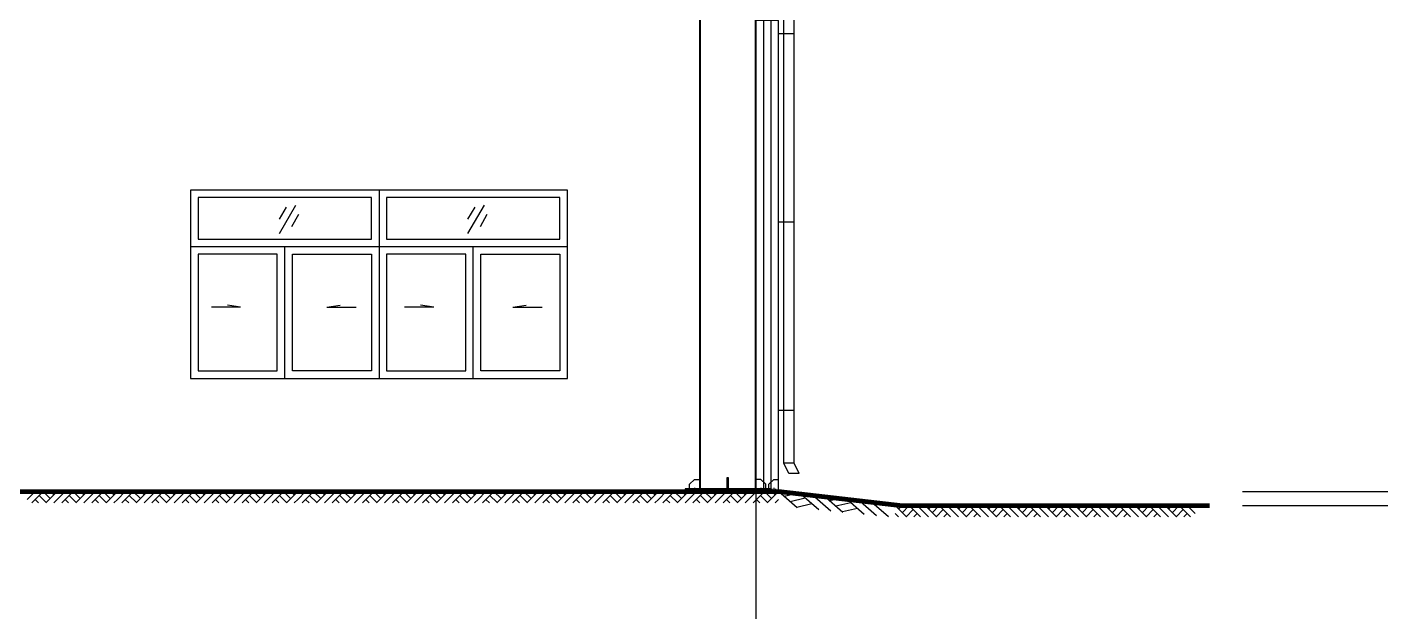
# Model space of a CAD drawing. Extents: x -266287 to 275962, y -324567 to 363765.
# Drawn here: x -99347 to -84908, y -228505 to -222298 of the extents above; entities that cross this region are included whole.
import ezdxf

# ---------------------------------------------------------------- set-up
doc = ezdxf.new("R2010")
doc.units = 0
doc.header["$LTSCALE"] = 1000
doc.layers.get('0').update_dxf_attribs({"linetype": 'CONTINUOUS'})
for name, color, linetype in [('AXIS', 3, 'CONTINUOUS'), ('E_WINDOW', 4, 'CONTINUOUS'), ('WINDOW', 4, 'CONTINUOUS')]:
    doc.layers.add(name, color=color, linetype=linetype)

# ---------------------------------------------------------------- blocks, each defined once
blk = doc.blocks.new('$LinePat$00000009')
for p, q in [((0, -210), (210, 0)), ((120, -300), (420, 0)), ((420, 0), (608, -188)), ((495, -300), (795, 0)), ((615, 0), (705, -90)), ((210, -210), (300, -300)), ((315, -105), (502, -293)), ((705, -300), (795, -210))]:
    blk.add_line(p, q)

msp = doc.modelspace()

# ---------------------------------------------------------------- linework, layer by layer
for p, q in [((-92202.91945, -227200.75636), (-92202.91945, -215101.56634)), ((-91622.91945, -215234.76635), (-91622.91945, -227200.75636)), ((-91612.91945, -215227.2736), (-91612.91945, -227200.75636)), ((-92212.91945, -215937.56636), (-92212.91945, -227200.75636)), ((-86449.64411, -227227.75743), (-84908.07931, -227227.75748)), ((-86449.64412, -227377.75744), (-84908.07932, -227377.7575))]:
    msp.add_line(p, q)
at = {"const_width": 50}
msp.add_lwpolyline([(-144272.96396, -227377.75636), (-141352.91945, -227377.75636), (-139852.91945, -227227.75636), (-91372.91945, -227227.75636), (-90072.91945, -227377.75636), (-86799.08671, -227377.75636)], dxfattribs=at)
at = {"layer": 'AXIS'}
for p, q in [((-91317.50853, -226925.73562), (-91317.41862, -215368.40921)), ((-91207.51893, -226925.73687), (-91207.47663, -215368.40921)), ((-91207.51953, -222368.38805), (-91372.91943, -222368.38805)), ((-91207.51953, -224368.38805), (-91372.91943, -224368.38805)), ((-91612.91943, -225326.22049), (-91612.91943, -232026.39259)), ((-91207.51953, -226368.38805), (-91372.91943, -226368.38805)), ((-91207.51953, -226925.73562), (-91317.50913, -226925.73438)), ((-91264.40903, -227036.96398), (-91317.50913, -226925.73438)), ((-91154.41943, -227036.96523), (-91207.51953, -226925.73562)), ((-91154.50367, -227036.78878), (-91264.49267, -227036.78878)), ((-91207.51953, -227037.83014), (-91207.51952, -227036.78878))]:
    msp.add_line(p, q, dxfattribs=at)
at = {"layer": 'E_WINDOW', "color": 252, "linetype": 'Continuous'}
for p, q in [((-95612.91943, -224027.75652), (-95612.91943, -226027.75636)), ((-96670.1493, -224336.02471), (-96593.67857, -224209.02893)), ((-96669.8306, -224487.54183), (-96494.83674, -224187.23166)), ((-94670.1493, -224336.02471), (-94593.67857, -224209.02893)), ((-94669.8306, -224487.54183), (-94494.83674, -224187.23166)), ((-96537.85231, -224413.11554), (-96465.06784, -224283.97173)), ((-94537.85231, -224413.11554), (-94465.06784, -224283.97173)), ((-97612.91943, -224627.75636), (-93612.91943, -224627.75636)), ((-96612.91943, -226027.75636), (-96612.91943, -224627.75636)), ((-94612.91943, -226027.75636), (-94612.91943, -224627.75636)), ((-97081.53603, -225271.97814), (-97392.66663, -225271.97814)), ((-97081.53603, -225271.97814), (-97222.82464, -225248.60017)), ((-96167.65415, -225271.97814), (-96026.36554, -225248.60017)), ((-96167.65415, -225271.97814), (-95856.52355, -225271.97814)), ((-95031.53603, -225271.97814), (-95342.66663, -225271.97814)), ((-95031.53603, -225271.97814), (-95172.82464, -225248.60017)), ((-94194.30283, -225271.97814), (-94053.01422, -225248.60017)), ((-94194.30283, -225271.97814), (-93883.17223, -225271.97814)), ((-92316.91946, -227150.75636), (-92264.91946, -227100.75636)), ((-92264.91946, -227100.75636), (-92212.91945, -227100.75636)), ((-91917.91945, -227200.75636), (-91917.91945, -227078.75636)), ((-91917.91945, -227078.75636), (-91907.91945, -227078.75636)), ((-91907.91945, -227078.75636), (-91907.91945, -227200.75636)), ((-91560.91945, -227100.75636), (-91612.91945, -227100.75636)), ((-91508.91945, -227150.75636), (-91560.91945, -227100.75636)), ((-91476.91943, -227150.75621), (-91424.91943, -227100.75621)), ((-92362.91947, -227200.75636), (-92362.91947, -227227.75636)), ((-91462.91944, -227200.75636), (-92362.91947, -227200.75636)), ((-92316.91946, -227200.75636), (-92316.91946, -227150.75636)), ((-92282.91946, -227200.75636), (-92282.91946, -227227.75636)), ((-92264.91946, -227187.25636), (-92264.91946, -227241.25636)), ((-92246.91945, -227200.75636), (-92246.91945, -227227.75636)), ((-91578.91945, -227200.75636), (-91578.91945, -227227.75636)), ((-91560.91945, -227187.25636), (-91560.91945, -227241.25636)), ((-91542.91945, -227200.75636), (-91542.91945, -227227.75636)), ((-91508.91945, -227200.75621), (-91508.91945, -227150.75621)), ((-91508.91945, -227200.75636), (-91508.91945, -227150.75636)), ((-91476.91943, -227200.75621), (-91476.91943, -227150.75621)), ((-91462.91944, -227227.75621), (-91462.91944, -227200.75621)), ((-91462.91944, -227227.75636), (-91462.91944, -227200.75636)), ((-91442.91943, -227200.75621), (-91442.91943, -227227.75621)), ((-91372.91943, -227227.75621), (-89872.91943, -227377.7562)), ((-89788.91159, -227377.7562), (-89688.91159, -227377.7562))]:
    msp.add_line(p, q, dxfattribs=at)
at = {"layer": 'E_WINDOW', "color": 4, "linetype": 'Continuous'}
for p, q in [((-91424.91943, -227100.75621), (-91372.91943, -227100.75621)), ((-91424.91943, -227187.25621), (-91424.91943, -227241.25621)), ((-91406.91943, -227200.75621), (-91406.91943, -227227.75621)), ((-91175.60861, -227400.77708), (-91372.91943, -227227.75621)), ((-91176.0759, -227247.44056), (-91313.72619, -227279.66247)), ((-90947.23396, -227423.61456), (-91149.97293, -227245.83377)), ((-91089.90056, -227298.51093), (-91249.60017, -227335.89426)), ((-91020.84178, -227359.06823), (-91180.54138, -227396.45156)), ((-90819.34416, -227436.40354), (-91016.655, -227263.38265)), ((-90691.45436, -227449.19252), (-90892.18504, -227273.17279)), ((-90691.92166, -227295.85598), (-90829.57195, -227328.07789)), ((-90605.74633, -227346.92635), (-90765.44594, -227384.30968)), ((-90463.07973, -227472.02998), (-90665.8187, -227294.24919)), ((-90335.18993, -227484.81896), (-90532.50077, -227311.79807)), ((-90207.30013, -227497.60794), (-90408.03081, -227321.58821)), ((-90536.68755, -227407.48365), (-90696.38715, -227444.86698))]:
    msp.add_line(p, q, dxfattribs=at)
at = {"layer": 'E_WINDOW', "color": 252, "linetype": 'Continuous'}
for points in [[(-97612.91943, -226027.75636), (-93612.91943, -226027.75636), (-93612.91943, -224027.75652), (-97612.91943, -224027.75652)], [(-95692.91943, -224107.75636), (-97532.91943, -224107.75636), (-97532.91943, -224547.75636), (-95692.91943, -224547.75636)], [(-93692.91943, -224107.75636), (-95532.91943, -224107.75636), (-95532.91943, -224547.75636), (-93692.91943, -224547.75636)], [(-96692.91943, -224707.75636), (-97532.91943, -224707.75636), (-97532.91943, -225947.75636), (-96692.91943, -225947.75636)], [(-96532.91943, -224707.75636), (-95692.91943, -224707.75636), (-95692.91943, -225947.75636), (-96532.91943, -225947.75636)], [(-94692.91943, -224707.75636), (-95532.91943, -224707.75636), (-95532.91943, -225947.75636), (-94692.91943, -225947.75636)], [(-94532.91943, -224707.75636), (-93692.91943, -224707.75636), (-93692.91943, -225947.75636), (-94532.91943, -225947.75636)]]:
    msp.add_lwpolyline(points, close=True, dxfattribs=at)
at = {"layer": 'WINDOW'}
msp.add_lwpolyline([(-91372.91946, -222227.75652), (-91612.91946, -222227.75652), (-91612.91944, -227227.75636), (-91372.91944, -227227.75636), (-91372.91946, -222227.75652)], dxfattribs=at)
msp.add_lwpolyline([(-91452.91946, -222227.75652), (-91532.91946, -222227.75652), (-91532.91944, -227227.75636), (-91452.91944, -227227.75636)], close=True, dxfattribs=at)

# ---------------------------------------------------------------- block references
at = {"layer": 'E_WINDOW', "color": 252, "linetype": 'Continuous', "xscale": 0.4011916583908442, "yscale": 0.3999999999999999, "zscale": 0.3999999999999999}
for p in [(-99346.60366, -227227.75636), (-99027.65629, -227227.75636), (-98708.70892, -227227.75636), (-98389.76155, -227227.75636), (-98070.81419, -227227.75636), (-97751.86682, -227227.75636), (-97432.91945, -227227.75636), (-97113.97208, -227227.75636), (-96795.02471, -227227.75636), (-96476.07734, -227227.75636), (-96157.12997, -227227.75636), (-95838.18261, -227227.75636), (-95519.23524, -227227.75636), (-95200.28787, -227227.75636), (-94881.3405, -227227.75636), (-94562.39313, -227227.75636), (-94243.44576, -227227.75636), (-93924.4984, -227227.75636), (-93605.55103, -227227.75636), (-93286.60366, -227227.75636), (-92967.65629, -227227.75636), (-92648.70892, -227227.75636), (-92329.76155, -227227.75636), (-92010.81419, -227227.75636), (-91691.86682, -227227.75636)]:
    msp.add_blockref('$LinePat$00000009', p, dxfattribs=at)
at = {"layer": 'E_WINDOW', "color": 252, "linetype": 'Continuous', "xscale": -0.4004239534227988, "yscale": 0.3999999999999999, "zscale": 0.3999999999999999, "rotation": 3.488412758656523e-07}
for p in [(-89817.9083, -227377.7562), (-89499.57126, -227377.7562), (-89181.23422, -227377.7562), (-88862.89717, -227377.7562), (-88544.56013, -227377.75619), (-88226.22309, -227377.75619), (-87907.88604, -227377.75619), (-87589.549, -227377.75619), (-87271.21196, -227377.75619), (-86952.87492, -227377.75618)]:
    msp.add_blockref('$LinePat$00000009', p, dxfattribs=at)

doc.saveas('drawing.dxf')
